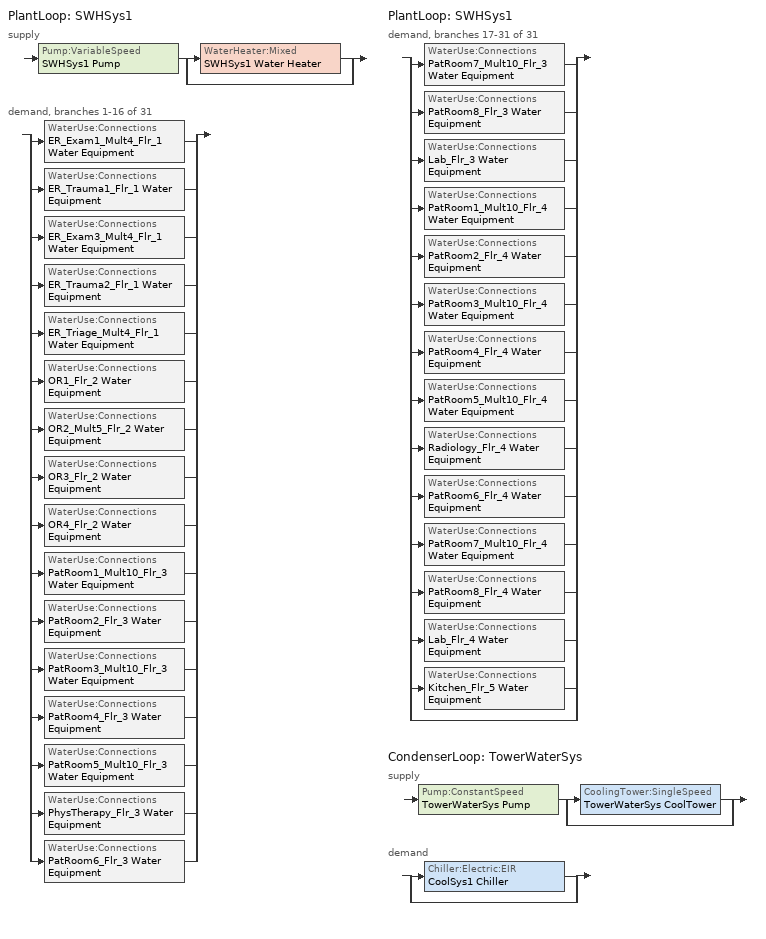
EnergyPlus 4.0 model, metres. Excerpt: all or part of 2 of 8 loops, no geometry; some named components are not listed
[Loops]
PlantLoop 'SWHSys1'
 supply: Pump:VariableSpeed 'SWHSys1 Pump' > split
  | WaterHeater:Mixed 'SWHSys1 Water Heater'
  | bypass
 demand, branches 1-16 of 31: split
  | WaterUse:Connections 'ER_Exam1_Mult4_Flr_1 Water Equipment'
  | WaterUse:Connections 'ER_Trauma1_Flr_1 Water Equipment'
  | WaterUse:Connections 'ER_Exam3_Mult4_Flr_1 Water Equipment'
  | WaterUse:Connections 'ER_Trauma2_Flr_1 Water Equipment'
  | WaterUse:Connections 'ER_Triage_Mult4_Flr_1 Water Equipment'
  | WaterUse:Connections 'OR1_Flr_2 Water Equipment'
  | WaterUse:Connections 'OR2_Mult5_Flr_2 Water Equipment'
  | WaterUse:Connections 'OR3_Flr_2 Water Equipment'
  | WaterUse:Connections 'OR4_Flr_2 Water Equipment'
  | WaterUse:Connections 'PatRoom1_Mult10_Flr_3 Water Equipment'
  | WaterUse:Connections 'PatRoom2_Flr_3 Water Equipment'
  | WaterUse:Connections 'PatRoom3_Mult10_Flr_3 Water Equipment'
  | WaterUse:Connections 'PatRoom4_Flr_3 Water Equipment'
  | WaterUse:Connections 'PatRoom5_Mult10_Flr_3 Water Equipment'
  | WaterUse:Connections 'PhysTherapy_Flr_3 Water Equipment'
  | WaterUse:Connections 'PatRoom6_Flr_3 Water Equipment'
PlantLoop 'SWHSys1'
 demand, branches 17-31 of 31: split
  | WaterUse:Connections 'PatRoom7_Mult10_Flr_3 Water Equipment'
  | WaterUse:Connections 'PatRoom8_Flr_3 Water Equipment'
  | WaterUse:Connections 'Lab_Flr_3 Water Equipment'
  | WaterUse:Connections 'PatRoom1_Mult10_Flr_4 Water Equipment'
  | WaterUse:Connections 'PatRoom2_Flr_4 Water Equipment'
  | WaterUse:Connections 'PatRoom3_Mult10_Flr_4 Water Equipment'
  | WaterUse:Connections 'PatRoom4_Flr_4 Water Equipment'
  | WaterUse:Connections 'PatRoom5_Mult10_Flr_4 Water Equipment'
  | WaterUse:Connections 'Radiology_Flr_4 Water Equipment'
  | WaterUse:Connections 'PatRoom6_Flr_4 Water Equipment'
  | WaterUse:Connections 'PatRoom7_Mult10_Flr_4 Water Equipment'
  | WaterUse:Connections 'PatRoom8_Flr_4 Water Equipment'
  | WaterUse:Connections 'Lab_Flr_4 Water Equipment'
  | WaterUse:Connections 'Kitchen_Flr_5 Water Equipment'
  | bypass
CondenserLoop 'TowerWaterSys'
 supply: Pump:ConstantSpeed 'TowerWaterSys Pump' > split
  | CoolingTower:SingleSpeed 'TowerWaterSys CoolTower'
  | bypass
 demand: split
  | Chiller:Electric:EIR 'CoolSys1 Chiller'
  | bypass
[SetpointManager:Scheduled]
SWHSys1 Loop Setpoint Manager: Control Variable {TEMP}=Temperature; Schedule=SWHSys1-Loop-Temp-Schedule; Setpoint Node=SWHSys1 Supply Outlet Node
[CoolingTower:SingleSpeed]
TowerWaterSys CoolTower: Design Water Flow Rate {m3/s}=AUTOSIZE; Design Air Flow Rate {m3/s}=AUTOSIZE; Fan Power At Design Air Flow Rate {W}=AUTOSIZE; U-Factor Times Area Value at Design Air Flow Rate {W/K}=AUTOSIZE; Air Flow Rate In Free Convection Regime {m3/s}=AUTOSIZE; U-Factor Times Area Value at Free Convection Air Flow Rate {W/K}=AUTOSIZE; Performance Input Method {NominalCapacity | UFactorTimesAreaAndDesignWaterFlowRate}=UFactorTimesAreaAndDesignWaterFlowRate; Evaporation Loss Mode { LossFactor | SaturatedExit }=SaturatedExit; Drift Loss Percent=0.008; Blowdown Calculation Mode { ConcentrationRatio | ScheduledRate }=ConcentrationRatio; Blowdown Concentration Ratio=3; Capacity Control  { FanCycling |  FluidBypass }=FanCycling; Sizing Factor=1
[Pump:ConstantSpeed]
TowerWaterSys Pump: Rated Flow Rate {m3/s}=AUTOSIZE; Rated Pump Head {Pa} [179352 Pa = 60 ft]=179352; Rated Power Consumption {W}=AUTOSIZE; Motor Efficiency=0.87; Fraction of Motor Inefficiencies to Fluid Stream=0; Pump Control Type {Continuous | Intermittent}=Intermittent
[Pump:VariableSpeed]
SWHSys1 Pump: Rated Flow Rate {m3/s}=AUTOSIZE; Rated Pump Head {Pa} [179352 Pa = 60 ft]=179352; Rated Power Consumption {W}=AUTOSIZE; Motor Efficiency=0.9; Fraction of Motor Inefficiencies to Fluid Stream=0; Coefficient 1 of the Part Load Performance Curve=0; Coefficient 2 of the Part Load Performance Curve=1; Coefficient 3 of the Part Load Performance Curve=0; Coefficient 4 of the Part Load Performance Curve=0; Minimum Flow Rate {m3/s}=0; Pump Control Type {Continuous | Intermittent}=Intermittent
[PlantEquipmentList]
SWHSys1 Equipment List: SWHSys1 Water Heater
[Sizing:Plant]
Name | Loop Type {COOLING | HEATING | CONDENSER} | Design Loop Exit Temperature {C} | Design Loop Temperature Difference {C} | Loop Type {COOLING | HEATING}
TowerWaterSys | CONDENSER | 29.4 | 5.6
SWHSys1 |  | 60 | 5 | Heating
[PlantEquipmentOperationSchemes]
SWHSys1 Loop Operation Scheme List: Control Scheme 1 Object Type {*******}=PlantEquipmentOperation:HeatingLoad; Control Scheme 1=SWHSys1 Operation Scheme; Control Scheme 1 Schedule=PlantOnSched
[CondenserEquipmentOperationSchemes]
TowerWaterSys Loop Operation Scheme List: Control Scheme 1 Object Type {*******}=PlantEquipmentOperation:CoolingLoad; Control Scheme 1=TowerWaterSys Operation Scheme; Control Scheme 1 Schedule=PlantOnSched
[CondenserEquipmentList]
TowerWaterSys Equipment List: TowerWaterSys CoolTower
[PlantEquipmentOperation:HeatingLoad]
SWHSys1 Operation Scheme: Load Range 1 Lower Limit {W}=0; Load Range 1 Upper Limit {W}=1000000000000000; Priority Control 1 Equipment List=SWHSys1 Equipment List
[PlantEquipmentOperation:CoolingLoad]
TowerWaterSys Operation Scheme: Load Range 1 Lower Limit {W}=0; Load Range 1 Upper Limit {W}=1000000000000; Priority Control 1 Equipment List=TowerWaterSys Equipment List
[PlantLoop]
SWHSys1: Fluid Type {WATER}=Water; Loop Equipment Operation Scheme=SWHSys1 Loop Operation Scheme List; Maximum Loop Temperature {C}=60; Minimum Loop Temperature {C}=10; Maximum Loop Flow Rate {m3/s}=AUTOSIZE; Minimum Loop Flow Rate {m3/s}=0; Loop Volume {m3}=AUTOSIZE; Load Distribution Scheme {OPTIMAL | SEQUENTIAL}=Optimal
[CondenserLoop]
TowerWaterSys: Fluid Type {WATER}=Water; Loop Equipment Operation Scheme=TowerWaterSys Loop Operation Scheme List; Maximum Loop Temperature {C}=80; Minimum Loop Temperature {C}=5; Maximum Loop Flow Rate {m3/s}=AUTOSIZE; Minimum Loop Flow Rate {m3/s}=0; Loop Volume {m3}=AUTOSIZE; Load Distribution Scheme {OPTIMAL | SEQUENTIAL}=Sequential
[WaterHeater:Mixed]
SWHSys1 Water Heater: Tank Volume {m3}=3; Setpoint Temperature Schedule=SWHSys1 Water Heater Setpoint Temperature Schedule Name; Deadband Temperature Difference {deltaC}=2; Maximum Temperature Limit {C}=82.2222; Heater Control Type {Cycle | Modulate}=Cycle; Heater Maximum Capacity {W}=845000; Heater Fuel Type=NATURALGAS; Heater Thermal Efficiency=0.78; Off Cycle Parasitic Fuel Consumption Rate {W}=20; Off Cycle Parasitic Fuel Type=NATURALGAS; Off Cycle Parasitic Heat Fraction To Tank=0.8; On Cycle Parasitic Fuel Type=NATURALGAS; Ambient Temperature Indicator {Schedule | Zone | Outdoors}=SCHEDULE; Ambient Temperature Schedule=SWHSys1 Water Heater Ambient Temperature Schedule Name; Off Cycle Loss Coefficient to Ambient Temperature {W/K}=6; On Cycle Loss Coefficient to Ambient Temperature {W/K}=6; Use Side Effectiveness=1; Source Side Effectiveness=1; Use Side Design Flow Rate=AUTOSIZE; Source Side Design Flow Rate=AUTOSIZE; Indirect Water Heater Recovery Time=1.5
[WaterUse:Equipment]
Name | Peak Flow Rate {m3/s} | Flow Rate Fraction Schedule | Target Temperature Schedule | Hot Water Supply Temperature Schedule Name  {C} | Zone | Sensible Fraction Schedule | Latent Fraction Schedule
ER_Exam1_Mult4_Flr_1 Water Equipment | 1.0556e-06 | BLDG_SWH_EXTD_SCH | ER_Exam1_Mult4_Flr_1 Water Equipment Temp Sched | ER_Exam1_Mult4_Flr_1 Water Equipment Hot Supply Temp Sched | ER_Exam1_Mult4_Flr_1 | ER_Exam1_Mult4_Flr_1 Water Equipment Sensible fract sched | ER_Exam1_Mult4_Flr_1 Water Equipment Latent fract sched
ER_Exam3_Mult4_Flr_1 Water Equipment | 1.0556e-06 | BLDG_SWH_EXTD_SCH | ER_Exam3_Mult4_Flr_1 Water Equipment Temp Sched | ER_Exam3_Mult4_Flr_1 Water Equipment Hot Supply Temp Sched | ER_Exam3_Mult4_Flr_1 | ER_Exam3_Mult4_Flr_1 Water Equipment Sensible fract sched | ER_Exam3_Mult4_Flr_1 Water Equipment Latent fract sched
ER_Trauma1_Flr_1 Water Equipment | 1.0556e-06 | BLDG_SWH_EXTD_SCH | ER_Trauma1_Flr_1 Water Equipment Temp Sched | ER_Trauma1_Flr_1 Water Equipment Hot Supply Temp Sched | ER_Trauma1_Flr_1 | ER_Trauma1_Flr_1 Water Equipment Sensible fract sched | ER_Trauma1_Flr_1 Water Equipment Latent fract sched
ER_Trauma2_Flr_1 Water Equipment | 1.0556e-06 | BLDG_SWH_EXTD_SCH | ER_Trauma2_Flr_1 Water Equipment Temp Sched | ER_Trauma2_Flr_1 Water Equipment Hot Supply Temp Sched | ER_Trauma2_Flr_1 | ER_Trauma2_Flr_1 Water Equipment Sensible fract sched | ER_Trauma2_Flr_1 Water Equipment Latent fract sched
ER_Triage_Mult4_Flr_1 Water Equipment | 1.0556e-06 | BLDG_SWH_EXTD_SCH | ER_Triage_Mult4_Flr_1 Water Equipment Temp Sched | ER_Triage_Mult4_Flr_1 Water Equipment Hot Supply Temp Sched | ER_Triage_Mult4_Flr_1 | ER_Triage_Mult4_Flr_1 Water Equipment Sensible fract sched | ER_Triage_Mult4_Flr_1 Water Equipment Latent fract sched
Kitchen_Flr_5 Water Equipment | 0.0001577 | BLDG_SWH_EXTD_SCH | Kitchen_Flr_5 Water Equipment Temp Sched | Kitchen_Flr_5 Water Equipment Hot Supply Temp Sched | Kitchen_Flr_5 | Kitchen_Flr_5 Water Equipment Sensible fract sched | Kitchen_Flr_5 Water Equipment Latent fract sched
Lab_Flr_3 Water Equipment | 2.1111e-06 | BLDG_SWH_SCH | Lab_Flr_3 Water Equipment Temp Sched | Lab_Flr_3 Water Equipment Hot Supply Temp Sched | Lab_Flr_3 | Lab_Flr_3 Water Equipment Sensible fract sched | Lab_Flr_3 Water Equipment Latent fract sched
Lab_Flr_4 Water Equipment | 2.1111e-06 | BLDG_SWH_SCH | Lab_Flr_4 Water Equipment Temp Sched | Lab_Flr_4 Water Equipment Hot Supply Temp Sched | Lab_Flr_4 | Lab_Flr_4 Water Equipment Sensible fract sched | Lab_Flr_4 Water Equipment Latent fract sched
OR1_Flr_2 Water Equipment | 2.1111e-06 | BLDG_SWH_SCH | OR1_Flr_2 Water Equipment Temp Sched | OR1_Flr_2 Water Equipment Hot Supply Temp Sched | OR1_Flr_2 | OR1_Flr_2 Water Equipment Sensible fract sched | OR1_Flr_2 Water Equipment Latent fract sched
OR2_Mult5_Flr_2 Water Equipment | 2.1111e-06 | BLDG_SWH_SCH | OR2_Mult5_Flr_2 Water Equipment Temp Sched | OR2_Mult5_Flr_2 Water Equipment Hot Supply Temp Sched | OR2_Mult5_Flr_2 | OR2_Mult5_Flr_2 Water Equipment Sensible fract sched | OR2_Mult5_Flr_2 Water Equipment Latent fract sched
OR3_Flr_2 Water Equipment | 2.1111e-06 | BLDG_SWH_SCH | OR3_Flr_2 Water Equipment Temp Sched | OR3_Flr_2 Water Equipment Hot Supply Temp Sched | OR3_Flr_2 | OR3_Flr_2 Water Equipment Sensible fract sched | OR3_Flr_2 Water Equipment Latent fract sched
OR4_Flr_2 Water Equipment | 6.3056e-06 | BLDG_SWH_SCH | OR4_Flr_2 Water Equipment Temp Sched | OR4_Flr_2 Water Equipment Hot Supply Temp Sched | OR4_Flr_2 | OR4_Flr_2 Water Equipment Sensible fract sched | OR4_Flr_2 Water Equipment Latent fract sched
PatRoom1_Mult10_Flr_3 Water Equipment | 1.0556e-06 | BLDG_SWH_EXTD_SCH | PatRoom1_Mult10_Flr_3 Water Equipment Temp Sched | PatRoom1_Mult10_Flr_3 Water Equipment Hot Supply Temp Sched | PatRoom1_Mult10_Flr_3 | PatRoom1_Mult10_Flr_3 Water Equipment Sensible fract sched | PatRoom1_Mult10_Flr_3 Water Equipment Latent fract sched
PatRoom1_Mult10_Flr_4 Water Equipment | 1.0556e-06 | BLDG_SWH_EXTD_SCH | PatRoom1_Mult10_Flr_4 Water Equipment Temp Sched | PatRoom1_Mult10_Flr_4 Water Equipment Hot Supply Temp Sched | PatRoom1_Mult10_Flr_4 | PatRoom1_Mult10_Flr_4 Water Equipment Sensible fract sched | PatRoom1_Mult10_Flr_4 Water Equipment Latent fract sched
PatRoom2_Flr_3 Water Equipment | 1.0556e-06 | BLDG_SWH_EXTD_SCH | PatRoom2_Flr_3 Water Equipment Temp Sched | PatRoom2_Flr_3 Water Equipment Hot Supply Temp Sched | PatRoom2_Flr_3 | PatRoom2_Flr_3 Water Equipment Sensible fract sched | PatRoom2_Flr_3 Water Equipment Latent fract sched
PatRoom2_Flr_4 Water Equipment | 1.0556e-06 | BLDG_SWH_EXTD_SCH | PatRoom2_Flr_4 Water Equipment Temp Sched | PatRoom2_Flr_4 Water Equipment Hot Supply Temp Sched | PatRoom2_Flr_4 | PatRoom2_Flr_4 Water Equipment Sensible fract sched | PatRoom2_Flr_4 Water Equipment Latent fract sched
PatRoom3_Mult10_Flr_3 Water Equipment | 1.0556e-06 | BLDG_SWH_EXTD_SCH | PatRoom3_Mult10_Flr_3 Water Equipment Temp Sched | PatRoom3_Mult10_Flr_3 Water Equipment Hot Supply Temp Sched | PatRoom3_Mult10_Flr_3 | PatRoom3_Mult10_Flr_3 Water Equipment Sensible fract sched | PatRoom3_Mult10_Flr_3 Water Equipment Latent fract sched
PatRoom3_Mult10_Flr_4 Water Equipment | 1.0556e-06 | BLDG_SWH_EXTD_SCH | PatRoom3_Mult10_Flr_4 Water Equipment Temp Sched | PatRoom3_Mult10_Flr_4 Water Equipment Hot Supply Temp Sched | PatRoom3_Mult10_Flr_4 | PatRoom3_Mult10_Flr_4 Water Equipment Sensible fract sched | PatRoom3_Mult10_Flr_4 Water Equipment Latent fract sched
PatRoom4_Flr_3 Water Equipment | 1.0556e-06 | BLDG_SWH_EXTD_SCH | PatRoom4_Flr_3 Water Equipment Temp Sched | PatRoom4_Flr_3 Water Equipment Hot Supply Temp Sched | PatRoom4_Flr_3 | PatRoom4_Flr_3 Water Equipment Sensible fract sched | PatRoom4_Flr_3 Water Equipment Latent fract sched
PatRoom4_Flr_4 Water Equipment | 1.0556e-06 | BLDG_SWH_EXTD_SCH | PatRoom4_Flr_4 Water Equipment Temp Sched | PatRoom4_Flr_4 Water Equipment Hot Supply Temp Sched | PatRoom4_Flr_4 | PatRoom4_Flr_4 Water Equipment Sensible fract sched | PatRoom4_Flr_4 Water Equipment Latent fract sched
PatRoom5_Mult10_Flr_3 Water Equipment | 1.0556e-06 | BLDG_SWH_EXTD_SCH | PatRoom5_Mult10_Flr_3 Water Equipment Temp Sched | PatRoom5_Mult10_Flr_3 Water Equipment Hot Supply Temp Sched | PatRoom5_Mult10_Flr_3 | PatRoom5_Mult10_Flr_3 Water Equipment Sensible fract sched | PatRoom5_Mult10_Flr_3 Water Equipment Latent fract sched
PatRoom5_Mult10_Flr_4 Water Equipment | 1.0556e-06 | BLDG_SWH_EXTD_SCH | PatRoom5_Mult10_Flr_4 Water Equipment Temp Sched | PatRoom5_Mult10_Flr_4 Water Equipment Hot Supply Temp Sched | PatRoom5_Mult10_Flr_4 | PatRoom5_Mult10_Flr_4 Water Equipment Sensible fract sched | PatRoom5_Mult10_Flr_4 Water Equipment Latent fract sched
PatRoom6_Flr_3 Water Equipment | 1.0556e-06 | BLDG_SWH_EXTD_SCH | PatRoom6_Flr_3 Water Equipment Temp Sched | PatRoom6_Flr_3 Water Equipment Hot Supply Temp Sched | PatRoom6_Flr_3 | PatRoom6_Flr_3 Water Equipment Sensible fract sched | PatRoom6_Flr_3 Water Equipment Latent fract sched
PatRoom6_Flr_4 Water Equipment | 1.0556e-06 | BLDG_SWH_EXTD_SCH | PatRoom6_Flr_4 Water Equipment Temp Sched | PatRoom6_Flr_4 Water Equipment Hot Supply Temp Sched | PatRoom6_Flr_4 | PatRoom6_Flr_4 Water Equipment Sensible fract sched | PatRoom6_Flr_4 Water Equipment Latent fract sched
PatRoom7_Mult10_Flr_3 Water Equipment | 1.0556e-06 | BLDG_SWH_EXTD_SCH | PatRoom7_Mult10_Flr_3 Water Equipment Temp Sched | PatRoom7_Mult10_Flr_3 Water Equipment Hot Supply Temp Sched | PatRoom7_Mult10_Flr_3 | PatRoom7_Mult10_Flr_3 Water Equipment Sensible fract sched | PatRoom7_Mult10_Flr_3 Water Equipment Latent fract sched
PatRoom7_Mult10_Flr_4 Water Equipment | 1.0556e-06 | BLDG_SWH_EXTD_SCH | PatRoom7_Mult10_Flr_4 Water Equipment Temp Sched | PatRoom7_Mult10_Flr_4 Water Equipment Hot Supply Temp Sched | PatRoom7_Mult10_Flr_4 | PatRoom7_Mult10_Flr_4 Water Equipment Sensible fract sched | PatRoom7_Mult10_Flr_4 Water Equipment Latent fract sched
PatRoom8_Flr_3 Water Equipment | 1.0556e-06 | BLDG_SWH_EXTD_SCH | PatRoom8_Flr_3 Water Equipment Temp Sched | PatRoom8_Flr_3 Water Equipment Hot Supply Temp Sched | PatRoom8_Flr_3 | PatRoom8_Flr_3 Water Equipment Sensible fract sched | PatRoom8_Flr_3 Water Equipment Latent fract sched
PatRoom8_Flr_4 Water Equipment | 1.0556e-06 | BLDG_SWH_EXTD_SCH | PatRoom8_Flr_4 Water Equipment Temp Sched | PatRoom8_Flr_4 Water Equipment Hot Supply Temp Sched | PatRoom8_Flr_4 | PatRoom8_Flr_4 Water Equipment Sensible fract sched | PatRoom8_Flr_4 Water Equipment Latent fract sched
PhysTherapy_Flr_3 Water Equipment | 1.0556e-06 | BLDG_SWH_SCH | PhysTherapy_Flr_3 Water Equipment Temp Sched | PhysTherapy_Flr_3 Water Equipment Hot Supply Temp Sched | PhysTherapy_Flr_3 | PhysTherapy_Flr_3 Water Equipment Sensible fract sched | PhysTherapy_Flr_3 Water Equipment Latent fract sched
Radiology_Flr_4 Water Equipment | 1.0556e-06 | BLDG_SWH_EXTD_SCH | Radiology_Flr_4 Water Equipment Temp Sched | Radiology_Flr_4 Water Equipment Hot Supply Temp Sched | Radiology_Flr_4 | Radiology_Flr_4 Water Equipment Sensible fract sched | Radiology_Flr_4 Water Equipment Latent fract sched
[WaterUse:Connections]
Name | Water Use Equipment 1
ER_Exam1_Mult4_Flr_1 Water Equipment | ER_Exam1_Mult4_Flr_1 Water Equipment
ER_Exam3_Mult4_Flr_1 Water Equipment | ER_Exam3_Mult4_Flr_1 Water Equipment
ER_Trauma1_Flr_1 Water Equipment | ER_Trauma1_Flr_1 Water Equipment
ER_Trauma2_Flr_1 Water Equipment | ER_Trauma2_Flr_1 Water Equipment
ER_Triage_Mult4_Flr_1 Water Equipment | ER_Triage_Mult4_Flr_1 Water Equipment
Kitchen_Flr_5 Water Equipment | Kitchen_Flr_5 Water Equipment
Lab_Flr_3 Water Equipment | Lab_Flr_3 Water Equipment
Lab_Flr_4 Water Equipment | Lab_Flr_4 Water Equipment
OR1_Flr_2 Water Equipment | OR1_Flr_2 Water Equipment
OR2_Mult5_Flr_2 Water Equipment | OR2_Mult5_Flr_2 Water Equipment
OR3_Flr_2 Water Equipment | OR3_Flr_2 Water Equipment
OR4_Flr_2 Water Equipment | OR4_Flr_2 Water Equipment
PatRoom1_Mult10_Flr_3 Water Equipment | PatRoom1_Mult10_Flr_3 Water Equipment
PatRoom1_Mult10_Flr_4 Water Equipment | PatRoom1_Mult10_Flr_4 Water Equipment
PatRoom2_Flr_3 Water Equipment | PatRoom2_Flr_3 Water Equipment
PatRoom2_Flr_4 Water Equipment | PatRoom2_Flr_4 Water Equipment
PatRoom3_Mult10_Flr_3 Water Equipment | PatRoom3_Mult10_Flr_3 Water Equipment
PatRoom3_Mult10_Flr_4 Water Equipment | PatRoom3_Mult10_Flr_4 Water Equipment
PatRoom4_Flr_3 Water Equipment | PatRoom4_Flr_3 Water Equipment
PatRoom4_Flr_4 Water Equipment | PatRoom4_Flr_4 Water Equipment
PatRoom5_Mult10_Flr_3 Water Equipment | PatRoom5_Mult10_Flr_3 Water Equipment
PatRoom5_Mult10_Flr_4 Water Equipment | PatRoom5_Mult10_Flr_4 Water Equipment
PatRoom6_Flr_3 Water Equipment | PatRoom6_Flr_3 Water Equipment
PatRoom6_Flr_4 Water Equipment | PatRoom6_Flr_4 Water Equipment
PatRoom7_Mult10_Flr_3 Water Equipment | PatRoom7_Mult10_Flr_3 Water Equipment
PatRoom7_Mult10_Flr_4 Water Equipment | PatRoom7_Mult10_Flr_4 Water Equipment
PatRoom8_Flr_3 Water Equipment | PatRoom8_Flr_3 Water Equipment
PatRoom8_Flr_4 Water Equipment | PatRoom8_Flr_4 Water Equipment
PhysTherapy_Flr_3 Water Equipment | PhysTherapy_Flr_3 Water Equipment
Radiology_Flr_4 Water Equipment | Radiology_Flr_4 Water Equipment
[Schedule:Compact]
PlantOnSched: On/Off, Through: 12/31, For: AllDays, Until: 24:00, 1
BLDG_SWH_EXTD_SCH: Through: 12/31, For: Weekdays SummerDesignDay, Until: 07:00, 0.3, Until: 08:00, 0.5, Until: 09:00, 0.58, Until: 10:00, 0.66, Until: 11:00, 0.78, Until: 12:00, 0.82, Until: 13:00, 0.71, Until: 14:00, 0.82, Until: 15:00, 0.78, Until: 16:00, 0.74, Until: 17:00, 0.63, Until: 18:00, 0.41, Until: 21:00, 0.35, Until: 24:00, 0.3, For: AllOtherDays, Until: 08:00, 0.3, Until: 09:00, 0.4, Until: 10:00, 0.5, Until: 17:00, 0.6, Until: 18:00, 0.5, Until: 24:00, 0.3
BLDG_SWH_SCH: Through: 12/31, For: Weekdays SummerDesignDay, Until: 07:00, 0.01, Until: 08:00, 0.17, Until: 09:00, 0.58, Until: 10:00, 0.66, Until: 11:00, 0.78, Until: 12:00, 0.82, Until: 13:00, 0.71, Until: 14:00, 0.82, Until: 15:00, 0.78, Until: 16:00, 0.74, Until: 17:00, 0.63, Until: 18:00, 0.41, Until: 21:00, 0.18, Until: 22:00, 0.1, Until: 24:00, 0.01, For: Saturday WinterDesignDay, Until: 08:00, 0.01, Until: 09:00, 0.2, Until: 10:00, 0.28, Until: 12:00, 0.3, Until: 14:00, 0.24, Until: 17:00, 0.23, Until: 18:00, 0.1, Until: 24:00, 0.01, For: Sunday Holidays AllOtherDays, Until: 24:00, 0.01
ER_Exam1_Mult4_Flr_1 Water Equipment Hot Supply Temp Sched; ER_Exam3_Mult4_Flr_1 Water Equipment Hot Supply Temp Sched; ER_Trauma1_Flr_1 Water Equipment Hot Supply Temp Sched; ER_Trauma2_Flr_1 Water Equipment Hot Supply Temp Sched; ER_Triage_Mult4_Flr_1 Water Equipment Hot Supply Temp Sched; Kitchen_Flr_5 Water Equipment Hot Supply Temp Sched; Lab_Flr_3 Water Equipment Hot Supply Temp Sched; Lab_Flr_4 Water Equipment Hot Supply Temp Sched; OR1_Flr_2 Water Equipment Hot Supply Temp Sched; OR2_Mult5_Flr_2 Water Equipment Hot Supply Temp Sched; OR3_Flr_2 Water Equipment Hot Supply Temp Sched; OR4_Flr_2 Water Equipment Hot Supply Temp Sched; PatRoom1_Mult10_Flr_3 Water Equipment Hot Supply Temp Sched; PatRoom1_Mult10_Flr_4 Water Equipment Hot Supply Temp Sched; PatRoom2_Flr_3 Water Equipment Hot Supply Temp Sched; PatRoom2_Flr_4 Water Equipment Hot Supply Temp Sched; PatRoom3_Mult10_Flr_3 Water Equipment Hot Supply Temp Sched; PatRoom3_Mult10_Flr_4 Water Equipment Hot Supply Temp Sched; PatRoom4_Flr_3 Water Equipment Hot Supply Temp Sched; PatRoom4_Flr_4 Water Equipment Hot Supply Temp Sched; PatRoom5_Mult10_Flr_3 Water Equipment Hot Supply Temp Sched; PatRoom5_Mult10_Flr_4 Water Equipment Hot Supply Temp Sched; PatRoom6_Flr_3 Water Equipment Hot Supply Temp Sched; PatRoom6_Flr_4 Water Equipment Hot Supply Temp Sched; PatRoom7_Mult10_Flr_3 Water Equipment Hot Supply Temp Sched; PatRoom7_Mult10_Flr_4 Water Equipment Hot Supply Temp Sched; PatRoom8_Flr_3 Water Equipment Hot Supply Temp Sched; PatRoom8_Flr_4 Water Equipment Hot Supply Temp Sched; PhysTherapy_Flr_3 Water Equipment Hot Supply Temp Sched; Radiology_Flr_4 Water Equipment Hot Supply Temp Sched: Through: 12/31, For: AllDays, Until: 24:00, 55
ER_Exam1_Mult4_Flr_1 Water Equipment Latent fract sched; ER_Exam3_Mult4_Flr_1 Water Equipment Latent fract sched; ER_Trauma1_Flr_1 Water Equipment Latent fract sched; ER_Trauma2_Flr_1 Water Equipment Latent fract sched; ER_Triage_Mult4_Flr_1 Water Equipment Latent fract sched; Kitchen_Flr_5 Water Equipment Latent fract sched; Lab_Flr_3 Water Equipment Latent fract sched; Lab_Flr_4 Water Equipment Latent fract sched; OR1_Flr_2 Water Equipment Latent fract sched; OR2_Mult5_Flr_2 Water Equipment Latent fract sched; OR3_Flr_2 Water Equipment Latent fract sched; OR4_Flr_2 Water Equipment Latent fract sched; PatRoom1_Mult10_Flr_3 Water Equipment Latent fract sched; PatRoom1_Mult10_Flr_4 Water Equipment Latent fract sched; PatRoom2_Flr_3 Water Equipment Latent fract sched; PatRoom2_Flr_4 Water Equipment Latent fract sched; PatRoom3_Mult10_Flr_3 Water Equipment Latent fract sched; PatRoom3_Mult10_Flr_4 Water Equipment Latent fract sched; PatRoom4_Flr_3 Water Equipment Latent fract sched; PatRoom4_Flr_4 Water Equipment Latent fract sched; PatRoom5_Mult10_Flr_3 Water Equipment Latent fract sched; PatRoom5_Mult10_Flr_4 Water Equipment Latent fract sched; PatRoom6_Flr_3 Water Equipment Latent fract sched; PatRoom6_Flr_4 Water Equipment Latent fract sched; PatRoom7_Mult10_Flr_3 Water Equipment Latent fract sched; PatRoom7_Mult10_Flr_4 Water Equipment Latent fract sched; PatRoom8_Flr_3 Water Equipment Latent fract sched; PatRoom8_Flr_4 Water Equipment Latent fract sched; PhysTherapy_Flr_3 Water Equipment Latent fract sched; Radiology_Flr_4 Water Equipment Latent fract sched: Through: 12/31, For: AllDays, Until: 24:00, 0.05
ER_Exam1_Mult4_Flr_1 Water Equipment Sensible fract sched; ER_Exam3_Mult4_Flr_1 Water Equipment Sensible fract sched; ER_Trauma1_Flr_1 Water Equipment Sensible fract sched; ER_Trauma2_Flr_1 Water Equipment Sensible fract sched; ER_Triage_Mult4_Flr_1 Water Equipment Sensible fract sched; Kitchen_Flr_5 Water Equipment Sensible fract sched; Lab_Flr_3 Water Equipment Sensible fract sched; Lab_Flr_4 Water Equipment Sensible fract sched; OR1_Flr_2 Water Equipment Sensible fract sched; OR2_Mult5_Flr_2 Water Equipment Sensible fract sched; OR3_Flr_2 Water Equipment Sensible fract sched; OR4_Flr_2 Water Equipment Sensible fract sched; PatRoom1_Mult10_Flr_3 Water Equipment Sensible fract sched; PatRoom1_Mult10_Flr_4 Water Equipment Sensible fract sched; PatRoom2_Flr_3 Water Equipment Sensible fract sched; PatRoom2_Flr_4 Water Equipment Sensible fract sched; PatRoom3_Mult10_Flr_3 Water Equipment Sensible fract sched; PatRoom3_Mult10_Flr_4 Water Equipment Sensible fract sched; PatRoom4_Flr_3 Water Equipment Sensible fract sched; PatRoom4_Flr_4 Water Equipment Sensible fract sched; PatRoom5_Mult10_Flr_3 Water Equipment Sensible fract sched; PatRoom5_Mult10_Flr_4 Water Equipment Sensible fract sched; PatRoom6_Flr_3 Water Equipment Sensible fract sched; PatRoom6_Flr_4 Water Equipment Sensible fract sched; PatRoom7_Mult10_Flr_3 Water Equipment Sensible fract sched; PatRoom7_Mult10_Flr_4 Water Equipment Sensible fract sched; PatRoom8_Flr_3 Water Equipment Sensible fract sched; PatRoom8_Flr_4 Water Equipment Sensible fract sched; PhysTherapy_Flr_3 Water Equipment Sensible fract sched; Radiology_Flr_4 Water Equipment Sensible fract sched: Through: 12/31, For: AllDays, Until: 24:00, 0.2
ER_Exam1_Mult4_Flr_1 Water Equipment Temp Sched; ER_Exam3_Mult4_Flr_1 Water Equipment Temp Sched; ER_Trauma1_Flr_1 Water Equipment Temp Sched; ER_Trauma2_Flr_1 Water Equipment Temp Sched; ER_Triage_Mult4_Flr_1 Water Equipment Temp Sched; Kitchen_Flr_5 Water Equipment Temp Sched; Lab_Flr_3 Water Equipment Temp Sched; Lab_Flr_4 Water Equipment Temp Sched; OR1_Flr_2 Water Equipment Temp Sched; OR2_Mult5_Flr_2 Water Equipment Temp Sched; OR3_Flr_2 Water Equipment Temp Sched; OR4_Flr_2 Water Equipment Temp Sched; PatRoom1_Mult10_Flr_3 Water Equipment Temp Sched; PatRoom1_Mult10_Flr_4 Water Equipment Temp Sched; PatRoom2_Flr_3 Water Equipment Temp Sched; PatRoom2_Flr_4 Water Equipment Temp Sched; PatRoom3_Mult10_Flr_3 Water Equipment Temp Sched; PatRoom3_Mult10_Flr_4 Water Equipment Temp Sched; PatRoom4_Flr_3 Water Equipment Temp Sched; PatRoom4_Flr_4 Water Equipment Temp Sched; PatRoom5_Mult10_Flr_3 Water Equipment Temp Sched; PatRoom5_Mult10_Flr_4 Water Equipment Temp Sched; PatRoom6_Flr_3 Water Equipment Temp Sched; PatRoom6_Flr_4 Water Equipment Temp Sched; PatRoom7_Mult10_Flr_3 Water Equipment Temp Sched; PatRoom7_Mult10_Flr_4 Water Equipment Temp Sched; PatRoom8_Flr_3 Water Equipment Temp Sched; PatRoom8_Flr_4 Water Equipment Temp Sched; PhysTherapy_Flr_3 Water Equipment Temp Sched; Radiology_Flr_4 Water Equipment Temp Sched: Through: 12/31, For: AllDays, Until: 24:00, 49
SWHSys1 Water Heater Ambient Temperature Schedule Name: Through: 12/31, For: AllDays, Until: 24:00, 22
SWHSys1 Water Heater Setpoint Temperature Schedule Name; SWHSys1-Loop-Temp-Schedule: Through: 12/31, For: AllDays, Until: 24:00, 60
